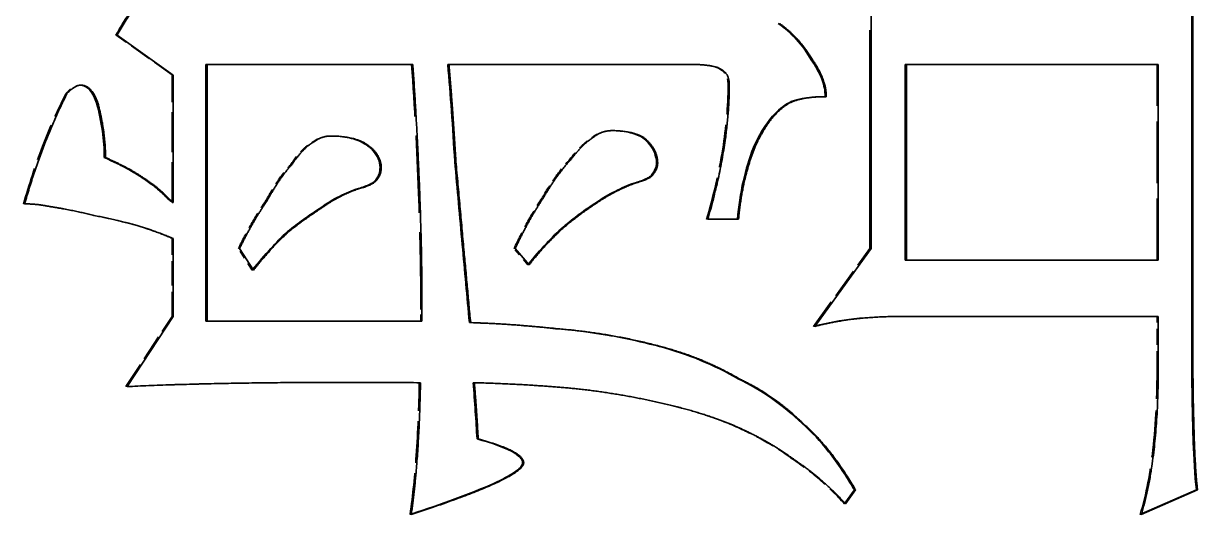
# Model space of a CAD drawing. Header units: millimetres. Extents: x 200 to 5740, y 200 to 4000.
# Drawn here: x 2060.1 to 2078.59, y 3305.72 to 3313.47 of the extents above; entities that cross this region are included whole.
import ezdxf

# ---------------------------------------------------------------- set-up
doc = ezdxf.new("R2010")
doc.units = ezdxf.units.MM
doc.header["$LTSCALE"] = 20
doc.linetypes.add('DASHED', pattern=[0.2067, 0.1654, -0.0413])
doc.layers.add('可見 (ISO)', color=7, linetype='Continuous', lineweight=35)
doc.layers.add('隱藏 (ISO)', color=7, linetype='DASHED', lineweight=25)

msp = doc.modelspace()

# ---------------------------------------------------------------- linework, layer by layer
at = {"layer": '可見 (ISO)'}
for p, q in [((2078.503, 3324.966), (2078.503, 3308.045)), ((2078.521, 3324.966), (2078.521, 3308.045)), ((2073.45, 3309.917), (2073.45, 3320.857)), ((2062.458, 3312.652), (2061.572, 3313.284)), ((2062.973, 3312.822), (2062.973, 3308.775)), ((2062.991, 3312.822), (2062.973, 3312.822)), ((2066.231, 3312.822), (2062.991, 3312.822)), ((2062.991, 3312.822), (2062.991, 3308.775)), ((2066.801, 3312.822), (2066.783, 3312.822)), ((2070.55, 3312.822), (2066.801, 3312.822)), ((2072.528, 3312.895), (2072.509, 3312.895)), ((2074.008, 3312.822), (2073.989, 3312.822)), ((2073.989, 3312.822), (2073.989, 3309.735)), ((2074.008, 3312.822), (2074.008, 3309.735)), ((2077.975, 3312.822), (2074.008, 3312.822)), ((2077.975, 3309.735), (2077.975, 3312.822)), ((2062.458, 3310.646), (2062.458, 3312.652)), ((2061.269, 3312.215), (2061.25, 3312.215)), ((2072.746, 3312.312), (2072.728, 3312.312)), ((2072.079, 3312.154), (2072.06, 3312.154)), ((2069.871, 3311.668), (2069.852, 3311.668)), ((2065.491, 3311.57), (2065.472, 3311.57)), ((2071.618, 3311.51), (2071.599, 3311.51)), ((2061.39, 3311.352), (2061.371, 3311.352)), ((2066.91, 3311.291), (2066.892, 3311.291)), ((2061.766, 3311.169), (2061.748, 3311.169)), ((2070.016, 3311.084), (2069.998, 3311.084)), ((2065.394, 3310.865), (2065.375, 3310.865)), ((2065.673, 3311.011), (2065.654, 3311.011)), ((2069.737, 3310.95), (2069.719, 3310.95)), ((2062.409, 3310.683), (2062.391, 3310.683)), ((2062.458, 3310.646), (2062.439, 3310.646)), ((2064.799, 3310.561), (2064.781, 3310.561)), ((2071.363, 3310.379), (2070.878, 3310.379)), ((2064.277, 3310.185), (2064.259, 3310.185)), ((2062.458, 3308.847), (2062.458, 3310.075)), ((2063.719, 3309.577), (2063.501, 3309.917)), ((2068.063, 3309.662), (2067.844, 3309.917)), ((2072.564, 3308.689), (2073.45, 3309.917)), ((2074.008, 3309.735), (2073.989, 3309.735)), ((2074.008, 3309.735), (2077.975, 3309.735)), ((2061.73, 3307.741), (2062.458, 3308.847)), ((2066.376, 3308.775), (2066.376, 3308.957)), ((2073.935, 3308.847), (2073.917, 3308.847)), ((2077.975, 3308.847), (2073.935, 3308.847)), ((2077.975, 3308.045), (2077.975, 3308.847)), ((2062.991, 3308.775), (2062.973, 3308.775)), ((2062.991, 3308.775), (2066.376, 3308.775)), ((2067.141, 3308.75), (2067.122, 3308.75)), ((2068.5, 3308.653), (2068.481, 3308.653)), ((2065.13, 3307.807), (2065.111, 3307.807)), ((2067.201, 3307.802), (2067.183, 3307.802)), ((2071.375, 3307.863), (2071.357, 3307.863)), ((2072.382, 3307.158), (2072.364, 3307.158)), ((2067.262, 3306.915), (2067.244, 3306.915)), ((2073.189, 3306.112), (2073.039, 3305.905)), ((2073.207, 3306.112), (2073.049, 3305.894)), ((2073.207, 3306.112), (2073.189, 3306.112)), ((2078.594, 3306.112), (2077.708, 3305.723)), ((2078.576, 3306.112), (2077.711, 3305.733)), ((2078.594, 3306.112), (2078.576, 3306.112))]:
    msp.add_line(p, q, dxfattribs=at)
for points in [[(2061.572, 3313.284), (2061.984, 3314.014), (2062.409, 3314.354)], [(2072.006, 3313.467), (2072.321, 3313.248), (2072.528, 3312.895)], [(2066.376, 3308.957), (2066.376, 3310.707), (2066.231, 3312.822)], [(2066.801, 3312.822), (2066.862, 3312.117), (2066.91, 3311.291)], [(2071.096, 3312.737), (2070.999, 3312.822), (2070.55, 3312.822)], [(2071.217, 3312.494), (2071.217, 3312.676), (2071.096, 3312.737)], [(2072.528, 3312.895), (2072.746, 3312.579), (2072.746, 3312.312)], [(2060.116, 3310.622), (2060.383, 3311.57), (2060.783, 3312.36)], [(2060.783, 3312.36), (2060.905, 3312.494), (2061.002, 3312.494)], [(2061.002, 3312.494), (2061.172, 3312.494), (2061.269, 3312.215)], [(2070.878, 3310.379), (2071.217, 3311.546), (2071.217, 3312.494)], [(2061.269, 3312.215), (2061.39, 3311.753), (2061.39, 3311.352)], [(2072.746, 3312.312), (2072.261, 3312.312), (2072.079, 3312.154)], [(2072.079, 3312.154), (2071.824, 3311.971), (2071.618, 3311.51)], [(2064.666, 3311.595), (2064.787, 3311.692), (2064.945, 3311.692)], [(2064.945, 3311.692), (2065.284, 3311.692), (2065.491, 3311.57)], [(2068.706, 3311.303), (2068.912, 3311.57), (2069.07, 3311.668)], [(2069.07, 3311.668), (2069.203, 3311.777), (2069.373, 3311.777)], [(2069.373, 3311.777), (2069.677, 3311.777), (2069.871, 3311.668)], [(2069.871, 3311.668), (2070.089, 3311.485), (2070.089, 3311.266)], [(2064.326, 3311.242), (2064.508, 3311.51), (2064.666, 3311.595)], [(2065.491, 3311.57), (2065.733, 3311.412), (2065.733, 3311.193)], [(2071.618, 3311.51), (2071.424, 3311.023), (2071.363, 3310.379)], [(2061.39, 3311.352), (2061.584, 3311.266), (2061.766, 3311.169)], [(2063.926, 3310.659), (2064.144, 3311.048), (2064.326, 3311.242)], [(2066.91, 3311.291), (2067.032, 3309.941), (2067.141, 3308.75)], [(2068.281, 3310.707), (2068.5, 3311.084), (2068.706, 3311.303)], [(2070.089, 3311.266), (2070.089, 3311.169), (2070.016, 3311.084)], [(2061.766, 3311.169), (2061.936, 3311.072), (2062.106, 3310.95)], [(2065.733, 3311.193), (2065.733, 3311.084), (2065.673, 3311.011)], [(2070.016, 3311.084), (2069.968, 3311.011), (2069.737, 3310.95)], [(2062.106, 3310.95), (2062.276, 3310.829), (2062.409, 3310.683)], [(2065.394, 3310.865), (2065.09, 3310.768), (2064.799, 3310.561)], [(2065.673, 3311.011), (2065.624, 3310.926), (2065.394, 3310.865)], [(2069.737, 3310.95), (2069.434, 3310.841), (2069.143, 3310.646)], [(2062.409, 3310.683), (2062.458, 3310.659), (2062.458, 3310.646)], [(2067.844, 3309.917), (2068.039, 3310.343), (2068.281, 3310.707)], [(2060.48, 3310.586), (2060.298, 3310.622), (2060.116, 3310.622)], [(2061.208, 3310.44), (2060.868, 3310.525), (2060.48, 3310.586)], [(2063.501, 3309.917), (2063.695, 3310.318), (2063.926, 3310.659)], [(2064.799, 3310.561), (2064.52, 3310.379), (2064.277, 3310.185)], [(2069.143, 3310.646), (2068.864, 3310.464), (2068.621, 3310.258)], [(2061.887, 3310.282), (2061.572, 3310.367), (2061.208, 3310.44)], [(2062.458, 3310.075), (2062.166, 3310.197), (2061.887, 3310.282)], [(2064.277, 3310.185), (2064.023, 3309.954), (2063.719, 3309.577)], [(2068.621, 3310.258), (2068.366, 3310.039), (2068.063, 3309.662)], [(2073.935, 3308.847), (2073.146, 3308.847), (2072.564, 3308.689)], [(2067.141, 3308.75), (2067.844, 3308.726), (2068.5, 3308.653)], [(2068.5, 3308.653), (2069.313, 3308.592), (2070.138, 3308.373)], [(2070.138, 3308.373), (2070.817, 3308.191), (2071.375, 3307.863)], [(2077.708, 3305.723), (2077.975, 3306.599), (2077.975, 3308.045)], [(2078.521, 3308.045), (2078.533, 3306.635), (2078.594, 3306.112)], [(2066.352, 3307.802), (2063.477, 3307.826), (2061.73, 3307.741)], [(2066.207, 3305.723), (2066.328, 3306.55), (2066.352, 3307.802)], [(2068.827, 3307.705), (2068.087, 3307.778), (2067.201, 3307.802)], [(2067.201, 3307.802), (2067.238, 3307.34), (2067.262, 3306.915)], [(2071.375, 3307.863), (2071.921, 3307.608), (2072.382, 3307.158)], [(2070.332, 3307.437), (2069.592, 3307.62), (2068.827, 3307.705)], [(2071.436, 3307.061), (2070.975, 3307.279), (2070.332, 3307.437)], [(2072.261, 3306.574), (2071.885, 3306.854), (2071.436, 3307.061)], [(2072.382, 3307.158), (2072.807, 3306.793), (2073.207, 3306.112)], [(2067.262, 3306.915), (2067.978, 3306.72), (2067.978, 3306.538)], [(2067.978, 3306.538), (2067.978, 3306.307), (2066.207, 3305.723)], [(2073.049, 3305.894), (2072.71, 3306.27), (2072.261, 3306.574)]]:
    msp.add_open_spline(points, degree=2, dxfattribs=at)
for points, knots in [([(2071.988, 3313.467), (2072.093, 3313.393), (2072.189, 3313.309), (2072.365, 3313.117), (2072.442, 3313.01), (2072.509, 3312.895)], [-0.07832983, -0.07832983, -0.07832983, -0.07832983, -0.03975281, -0.03975281, 0, 0, 0, 0]), ([(2066.783, 3312.822), (2066.804, 3312.578), (2066.823, 3312.332), (2066.859, 3311.822), (2066.876, 3311.556), (2066.892, 3311.291)], [-0.153255, -0.153255, -0.153255, -0.153255, -0.0796438, -0.0796438, 0, 0, 0, 0]), ([(2072.509, 3312.895), (2072.577, 3312.797), (2072.638, 3312.69), (2072.709, 3312.492), (2072.728, 3312.403), (2072.728, 3312.312)], [-0.06304188, -0.06304188, -0.06304188, -0.06304188, -0.02724567, -0.02724567, 0, 0, 0, 0]), ([(2060.993, 3312.494), (2061.005, 3312.493), (2061.016, 3312.492), (2061.042, 3312.486), (2061.056, 3312.481), (2061.099, 3312.459), (2061.123, 3312.438), (2061.19, 3312.361), (2061.224, 3312.289), (2061.25, 3312.215)], [-0.04380063, -0.04380063, -0.04380063, -0.04380063, -0.03983599, -0.03983599, -0.03475503, -0.03475503, -0.02363214, -0.02363214, 0, 0, 0, 0]), ([(2061.25, 3312.215), (2061.289, 3312.068), (2061.32, 3311.918), (2061.361, 3311.63), (2061.371, 3311.491), (2061.371, 3311.352)], [-0.08731141, -0.08731141, -0.08731141, -0.08731141, -0.04175688, -0.04175688, 0, 0, 0, 0]), ([(2072.728, 3312.312), (2072.515, 3312.312), (2072.33, 3312.289), (2072.146, 3312.214), (2072.1, 3312.188), (2072.06, 3312.154)], [-0.0598612, -0.0598612, -0.0598612, -0.0598612, -0.01560392, -0.01560392, 0, 0, 0, 0]), ([(2072.06, 3312.154), (2071.966, 3312.086), (2071.885, 3311.996), (2071.732, 3311.782), (2071.659, 3311.644), (2071.599, 3311.51)], [-0.07907461, -0.07907461, -0.07907461, -0.07907461, -0.04424593, -0.04424593, 0, 0, 0, 0]), ([(2064.938, 3311.692), (2065.037, 3311.691), (2065.137, 3311.683), (2065.316, 3311.643), (2065.398, 3311.614), (2065.472, 3311.57)], [-0.05526509, -0.05526509, -0.05526509, -0.05526509, -0.02580204, -0.02580204, 0, 0, 0, 0]), ([(2069.367, 3311.777), (2069.455, 3311.776), (2069.545, 3311.769), (2069.708, 3311.733), (2069.783, 3311.706), (2069.852, 3311.668)], [-0.05029329, -0.05029329, -0.05029329, -0.05029329, -0.02378141, -0.02378141, 0, 0, 0, 0]), ([(2069.852, 3311.668), (2069.893, 3311.633), (2069.932, 3311.595), (2069.994, 3311.516), (2070.019, 3311.475), (2070.059, 3311.379), (2070.071, 3311.324), (2070.071, 3311.266)], [-0.04748109, -0.04748109, -0.04748109, -0.04748109, -0.03137977, -0.03137977, -0.01715039, -0.01715039, 0, 0, 0, 0]), ([(2065.472, 3311.57), (2065.52, 3311.54), (2065.565, 3311.504), (2065.638, 3311.425), (2065.667, 3311.383), (2065.706, 3311.29), (2065.715, 3311.243), (2065.715, 3311.193)], [-0.04708602, -0.04708602, -0.04708602, -0.04708602, -0.03012676, -0.03012676, -0.01477071, -0.01477071, 0, 0, 0, 0]), ([(2071.599, 3311.51), (2071.531, 3311.339), (2071.479, 3311.163), (2071.394, 3310.785), (2071.364, 3310.582), (2071.345, 3310.379)], [-0.1160612, -0.1160612, -0.1160612, -0.1160612, -0.0610904, -0.0610904, 0, 0, 0, 0]), ([(2061.371, 3311.352), (2061.436, 3311.323), (2061.499, 3311.294), (2061.625, 3311.233), (2061.687, 3311.202), (2061.748, 3311.169)], [-0.04187522, -0.04187522, -0.04187522, -0.04187522, -0.02079665, -0.02079665, 0, 0, 0, 0]), ([(2066.892, 3311.291), (2066.931, 3310.855), (2066.971, 3310.417), (2067.047, 3309.571), (2067.085, 3309.16), (2067.122, 3308.75)], [-0.2547965, -0.2547965, -0.2547965, -0.2547965, -0.1234301, -0.1234301, 0, 0, 0, 0]), ([(2070.071, 3311.266), (2070.071, 3311.234), (2070.064, 3311.202), (2070.039, 3311.14), (2070.02, 3311.111), (2069.998, 3311.084)], [-0.0202236, -0.0202236, -0.0202236, -0.0202236, -0.01045418, -0.01045418, 0, 0, 0, 0]), ([(2061.748, 3311.169), (2061.805, 3311.136), (2061.862, 3311.102), (2061.975, 3311.029), (2062.032, 3310.99), (2062.087, 3310.95)], [-0.04047426, -0.04047426, -0.04047426, -0.04047426, -0.02056498, -0.02056498, 0, 0, 0, 0]), ([(2065.715, 3311.193), (2065.715, 3311.159), (2065.711, 3311.126), (2065.69, 3311.063), (2065.675, 3311.036), (2065.654, 3311.011)], [-0.01977312, -0.01977312, -0.01977312, -0.01977312, -0.00955139, -0.00955139, 0, 0, 0, 0]), ([(2069.998, 3311.084), (2069.989, 3311.07), (2069.975, 3311.058), (2069.944, 3311.035), (2069.924, 3311.024), (2069.848, 3310.987), (2069.778, 3310.966), (2069.719, 3310.95)], [-0.02998961, -0.02998961, -0.02998961, -0.02998961, -0.02505439, -0.02505439, -0.01846958, -0.01846958, 0, 0, 0, 0]), ([(2062.087, 3310.95), (2062.143, 3310.911), (2062.197, 3310.868), (2062.298, 3310.779), (2062.346, 3310.732), (2062.391, 3310.683)], [-0.04058061, -0.04058061, -0.04058061, -0.04058061, -0.02001078, -0.02001078, 0, 0, 0, 0]), ([(2065.375, 3310.865), (2065.272, 3310.832), (2065.172, 3310.79), (2064.973, 3310.688), (2064.875, 3310.628), (2064.781, 3310.561)], [-0.06718968, -0.06718968, -0.06718968, -0.06718968, -0.03454288, -0.03454288, 0, 0, 0, 0]), ([(2065.654, 3311.011), (2065.645, 3310.995), (2065.633, 3310.982), (2065.601, 3310.955), (2065.581, 3310.943), (2065.507, 3310.905), (2065.441, 3310.883), (2065.375, 3310.865)], [-0.03450823, -0.03450823, -0.03450823, -0.03450823, -0.02831153, -0.02831153, -0.0204581, -0.0204581, 0, 0, 0, 0]), ([(2069.719, 3310.95), (2069.616, 3310.913), (2069.516, 3310.869), (2069.317, 3310.768), (2069.219, 3310.71), (2069.124, 3310.646)], [-0.06707645, -0.06707645, -0.06707645, -0.06707645, -0.03422331, -0.03422331, 0, 0, 0, 0]), ([(2062.391, 3310.683), (2062.404, 3310.676), (2062.419, 3310.668), (2062.432, 3310.658), (2062.435, 3310.655), (2062.437, 3310.652), (2062.438, 3310.65), (2062.439, 3310.648), (2062.439, 3310.647), (2062.439, 3310.646)], [-0.004912926, -0.004912926, -0.004912926, -0.004912926, -0.001652099, -0.001652099, -0.000677462, -0.000677462, -0.000254313, -0.000254313, 0, 0, 0, 0]), ([(2064.781, 3310.561), (2064.689, 3310.502), (2064.599, 3310.44), (2064.425, 3310.314), (2064.341, 3310.251), (2064.259, 3310.185)], [-0.06444964, -0.06444964, -0.06444964, -0.06444964, -0.03166421, -0.03166421, 0, 0, 0, 0]), ([(2069.124, 3310.646), (2069.032, 3310.586), (2068.942, 3310.524), (2068.768, 3310.394), (2068.684, 3310.327), (2068.603, 3310.258)], [-0.06520938, -0.06520938, -0.06520938, -0.06520938, -0.03223775, -0.03223775, 0, 0, 0, 0]), ([(2064.259, 3310.185), (2064.167, 3310.101), (2064.077, 3310.009), (2063.896, 3309.812), (2063.801, 3309.701), (2063.711, 3309.59)], [-0.08192905, -0.08192905, -0.08192905, -0.08192905, -0.04448727, -0.04448727, -0.00163455, -0.00163455, -0.00163455, -0.00163455]), ([(2068.603, 3310.258), (2068.51, 3310.178), (2068.419, 3310.089), (2068.238, 3309.895), (2068.143, 3309.784), (2068.053, 3309.673)], [-0.08097782, -0.08097782, -0.08097782, -0.08097782, -0.04421478, -0.04421478, -0.0014242, -0.0014242, -0.0014242, -0.0014242]), ([(2073.917, 3308.847), (2073.672, 3308.847), (2073.423, 3308.836), (2072.974, 3308.784), (2072.768, 3308.748), (2072.568, 3308.696)], [-0.1381116, -0.1381116, -0.1381116, -0.1381116, -0.064431, -0.064431, -0.0023676, -0.0023676, -0.0023676, -0.0023676]), ([(2067.122, 3308.75), (2067.353, 3308.742), (2067.584, 3308.73), (2068.037, 3308.698), (2068.259, 3308.678), (2068.481, 3308.653)], [-0.136493, -0.136493, -0.136493, -0.136493, -0.067122, -0.067122, 0, 0, 0, 0]), ([(2068.481, 3308.653), (2068.755, 3308.633), (2069.027, 3308.599), (2069.574, 3308.505), (2069.848, 3308.445), (2070.119, 3308.373)], [-0.1667908, -0.1667908, -0.1667908, -0.1667908, -0.0843495, -0.0843495, 0, 0, 0, 0]), ([(2070.119, 3308.373), (2070.34, 3308.314), (2070.557, 3308.242), (2070.971, 3308.071), (2071.168, 3307.974), (2071.357, 3307.863)], [-0.134621, -0.134621, -0.134621, -0.134621, -0.0659167, -0.0659167, 0, 0, 0, 0]), ([(2078.503, 3308.045), (2078.506, 3307.668), (2078.513, 3307.236), (2078.535, 3306.639), (2078.55, 3306.334), (2078.576, 3306.112)], [-0.1834566, -0.1834566, -0.1834566, -0.1834566, -0.0669122, -0.0669122, 0, 0, 0, 0]), ([(2065.111, 3307.807), (2064.651, 3307.807), (2064.19, 3307.805), (2063.087, 3307.79), (2062.385, 3307.774), (2061.73, 3307.742)], [-0.3342074, -0.3342074, -0.3342074, -0.3342074, -0.1986465, -0.1986465, -0.0019078, -0.0019078, -0.0019078, -0.0019078]), ([(2067.183, 3307.802), (2067.195, 3307.651), (2067.206, 3307.5), (2067.226, 3307.205), (2067.235, 3307.06), (2067.244, 3306.915)], [-0.08889819, -0.08889819, -0.08889819, -0.08889819, -0.04351824, -0.04351824, 0, 0, 0, 0]), ([(2071.357, 3307.863), (2071.54, 3307.777), (2071.715, 3307.675), (2072.053, 3307.439), (2072.214, 3307.304), (2072.364, 3307.158)], [-0.1239082, -0.1239082, -0.1239082, -0.1239082, -0.0629633, -0.0629633, 0, 0, 0, 0]), ([(2072.364, 3307.158), (2072.517, 3307.026), (2072.657, 3306.873), (2072.931, 3306.525), (2073.067, 3306.32), (2073.189, 3306.112)], [-0.1328589, -0.1328589, -0.1328589, -0.1328589, -0.0721432, -0.0721432, 0, 0, 0, 0]), ([(2067.244, 3306.915), (2067.45, 3306.859), (2067.71, 3306.777), (2067.879, 3306.663), (2067.906, 3306.641), (2067.937, 3306.604), (2067.947, 3306.59), (2067.957, 3306.562), (2067.96, 3306.55), (2067.96, 3306.538)], [-0.07025941, -0.07025941, -0.07025941, -0.07025941, -0.01831427, -0.01831427, -0.00872813, -0.00872813, -0.00374676, -0.00374676, 0, 0, 0, 0]), ([(2067.96, 3306.538), (2067.96, 3306.533), (2067.959, 3306.528), (2067.957, 3306.518), (2067.955, 3306.513), (2067.947, 3306.496), (2067.94, 3306.485), (2067.911, 3306.448), (2067.88, 3306.423), (2067.761, 3306.337), (2067.634, 3306.273), (2067.165, 3306.057), (2066.659, 3305.879), (2066.208, 3305.73)], [-0.2207099, -0.2207099, -0.2207099, -0.2207099, -0.2181921, -0.2181921, -0.2154417, -0.2154417, -0.2089362, -0.2089362, -0.1919164, -0.1919164, -0.1443124, -0.1443124, -0.0020383, -0.0020383, -0.0020383, -0.0020383])]:
    msp.add_open_spline(points, degree=3, knots=knots, dxfattribs=at)
at = {"layer": '隱藏 (ISO)', "ltscale": 1.041772}
msp.add_line((2073.431, 3309.917), (2073.431, 3320.857), dxfattribs=at)
at = {"layer": '隱藏 (ISO)', "ltscale": 0.103655}
msp.add_line((2062.439, 3312.652), (2061.553, 3313.284), dxfattribs=at)
at = {"layer": '隱藏 (ISO)', "ltscale": 0.02847}
for p, q in [((2061.572, 3313.284), (2061.553, 3313.284)), ((2071.096, 3312.737), (2071.078, 3312.737)), ((2062.458, 3312.652), (2062.439, 3312.652)), ((2060.783, 3312.36), (2060.765, 3312.36)), ((2061.002, 3312.494), (2060.983, 3312.494)), ((2064.945, 3311.692), (2064.926, 3311.692)), ((2069.07, 3311.668), (2069.051, 3311.668)), ((2069.373, 3311.777), (2069.355, 3311.777)), ((2064.666, 3311.595), (2064.647, 3311.595)), ((2064.326, 3311.242), (2064.308, 3311.242)), ((2068.706, 3311.303), (2068.687, 3311.303)), ((2068.281, 3310.707), (2068.263, 3310.707)), ((2060.116, 3310.622), (2060.098, 3310.622)), ((2060.48, 3310.586), (2060.462, 3310.586)), ((2063.926, 3310.659), (2063.907, 3310.659)), ((2061.208, 3310.44), (2061.189, 3310.44)), ((2070.878, 3310.379), (2070.859, 3310.379)), ((2061.887, 3310.282), (2061.869, 3310.282)), ((2062.458, 3310.075), (2062.439, 3310.075)), ((2063.501, 3309.917), (2063.483, 3309.917)), ((2067.844, 3309.917), (2067.826, 3309.917)), ((2073.45, 3309.917), (2073.431, 3309.917)), ((2063.719, 3309.577), (2063.701, 3309.577)), ((2068.063, 3309.662), (2068.044, 3309.662)), ((2062.458, 3308.847), (2062.439, 3308.847)), ((2072.564, 3308.689), (2072.546, 3308.689)), ((2061.73, 3307.741), (2061.711, 3307.741)), ((2066.352, 3307.802), (2066.334, 3307.802)), ((2072.261, 3306.574), (2072.242, 3306.574)), ((2073.049, 3305.894), (2073.031, 3305.894)), ((2066.207, 3305.723), (2066.188, 3305.723)), ((2077.708, 3305.723), (2077.69, 3305.723))]:
    msp.add_line(p, q, dxfattribs=at)
at = {"layer": '隱藏 (ISO)', "ltscale": 0.293939}
msp.add_line((2077.957, 3309.735), (2077.957, 3312.822), dxfattribs=at)
at = {"layer": '隱藏 (ISO)', "ltscale": 0.19091}
msp.add_line((2062.439, 3310.646), (2062.439, 3312.652), dxfattribs=at)
at = {"layer": '隱藏 (ISO)', "ltscale": 0.116821}
msp.add_line((2062.439, 3308.847), (2062.439, 3310.075), dxfattribs=at)
at = {"layer": '隱藏 (ISO)', "ltscale": 0.038434}
msp.add_line((2063.701, 3309.577), (2063.483, 3309.917), dxfattribs=at)
at = {"layer": '隱藏 (ISO)', "ltscale": 0.031919}
msp.add_line((2068.044, 3309.662), (2067.826, 3309.917), dxfattribs=at)
at = {"layer": '隱藏 (ISO)', "ltscale": 0.144164}
msp.add_line((2072.546, 3308.689), (2073.431, 3309.917), dxfattribs=at)
at = {"layer": '隱藏 (ISO)', "ltscale": 0.126082}
msp.add_line((2061.711, 3307.741), (2062.439, 3308.847), dxfattribs=at)
at = {"layer": '隱藏 (ISO)', "ltscale": 0.017265}
msp.add_line((2066.358, 3308.775), (2066.358, 3308.957), dxfattribs=at)
at = {"layer": '隱藏 (ISO)', "ltscale": 0.076304}
msp.add_line((2077.957, 3308.045), (2077.957, 3308.847), dxfattribs=at)
at = {"layer": '隱藏 (ISO)', "ltscale": 0.001231}
msp.add_line((2073.039, 3305.905), (2073.031, 3305.894), dxfattribs=at)
at = {"layer": '隱藏 (ISO)', "ltscale": 0.002115}
msp.add_line((2077.711, 3305.733), (2077.69, 3305.723), dxfattribs=at)
at = {"layer": '隱藏 (ISO)', "ltscale": 0.130098}
msp.add_open_spline([(2061.553, 3313.284), (2061.676, 3313.501), (2061.815, 3313.72), (2062.093, 3314.074), (2062.234, 3314.228), (2062.391, 3314.354)], degree=3, knots=[-0.1352638, -0.1352638, -0.1352638, -0.1352638, -0.0603134, -0.0603134, 0, 0, 0, 0], dxfattribs=at)
at = {"layer": '隱藏 (ISO)', "ltscale": 0.368362}
msp.add_open_spline([(2066.358, 3308.957), (2066.358, 3309.569), (2066.345, 3310.187), (2066.296, 3311.472), (2066.259, 3312.15), (2066.212, 3312.822)], degree=3, knots=[-0.385797, -0.385797, -0.385797, -0.385797, -0.2021676, -0.2021676, 0, 0, 0, 0], dxfattribs=at)
at = {"layer": '隱藏 (ISO)', "ltscale": 0.053311}
msp.add_open_spline([(2071.078, 3312.737), (2071.06, 3312.753), (2071.035, 3312.765), (2070.971, 3312.787), (2070.93, 3312.795), (2070.781, 3312.818), (2070.643, 3312.822), (2070.532, 3312.822)], degree=3, knots=[-0.05349742, -0.05349742, -0.05349742, -0.05349742, -0.04471677, -0.04471677, -0.03348077, -0.03348077, 0, 0, 0, 0], dxfattribs=at)
at = {"layer": '隱藏 (ISO)', "ltscale": 0.027291}
msp.add_open_spline([(2071.199, 3312.494), (2071.199, 3312.537), (2071.194, 3312.581), (2071.17, 3312.646), (2071.158, 3312.669), (2071.123, 3312.709), (2071.102, 3312.725), (2071.078, 3312.737)], degree=3, knots=[-0.02881182, -0.02881182, -0.02881182, -0.02881182, -0.01604251, -0.01604251, -0.00809249, -0.00809249, 0, 0, 0, 0], dxfattribs=at)
at = {"layer": '隱藏 (ISO)', "ltscale": 0.177545}
msp.add_open_spline([(2060.098, 3310.622), (2060.184, 3310.929), (2060.284, 3311.233), (2060.506, 3311.813), (2060.628, 3312.091), (2060.765, 3312.36)], degree=3, knots=[-0.1865182, -0.1865182, -0.1865182, -0.1865182, -0.0907955, -0.0907955, 0, 0, 0, 0], dxfattribs=at)
at = {"layer": '隱藏 (ISO)', "ltscale": 0.024986}
msp.add_open_spline([(2060.765, 3312.36), (2060.79, 3312.388), (2060.817, 3312.415), (2060.871, 3312.456), (2060.898, 3312.473), (2060.945, 3312.49), (2060.964, 3312.494), (2060.983, 3312.494)], degree=3, knots=[-0.02611918, -0.02611918, -0.02611918, -0.02611918, -0.01500285, -0.01500285, -0.00586124, -0.00586124, 0, 0, 0, 0], dxfattribs=at)
at = {"layer": '隱藏 (ISO)', "ltscale": 0.000857975}
msp.add_open_spline([(2060.983, 3312.494), (2060.987, 3312.494), (2060.99, 3312.494), (2060.993, 3312.494)], degree=3, dxfattribs=at)
at = {"layer": '隱藏 (ISO)', "ltscale": 0.204597}
msp.add_open_spline([(2070.859, 3310.379), (2070.965, 3310.743), (2071.054, 3311.117), (2071.167, 3311.822), (2071.199, 3312.159), (2071.199, 3312.494)], degree=3, knots=[-0.2142903, -0.2142903, -0.2142903, -0.2142903, -0.1005006, -0.1005006, 0, 0, 0, 0], dxfattribs=at)
at = {"layer": '隱藏 (ISO)', "ltscale": 0.028658}
msp.add_open_spline([(2064.647, 3311.595), (2064.687, 3311.626), (2064.73, 3311.651), (2064.826, 3311.684), (2064.876, 3311.692), (2064.926, 3311.692)], degree=3, knots=[-0.03045173, -0.03045173, -0.03045173, -0.03045173, -0.01528057, -0.01528057, 0, 0, 0, 0], dxfattribs=at)
at = {"layer": '隱藏 (ISO)', "ltscale": 0.001057}
msp.add_open_spline([(2064.926, 3311.692), (2064.93, 3311.692), (2064.934, 3311.692), (2064.938, 3311.692)], degree=3, dxfattribs=at)
at = {"layer": '隱藏 (ISO)', "ltscale": 0.049253}
msp.add_open_spline([(2068.687, 3311.303), (2068.747, 3311.38), (2068.813, 3311.459), (2068.932, 3311.578), (2068.991, 3311.63), (2069.051, 3311.668)], degree=3, knots=[-0.05067736, -0.05067736, -0.05067736, -0.05067736, -0.02145201, -0.02145201, 0, 0, 0, 0], dxfattribs=at)
at = {"layer": '隱藏 (ISO)', "ltscale": 0.0313}
msp.add_open_spline([(2069.051, 3311.668), (2069.094, 3311.703), (2069.142, 3311.731), (2069.246, 3311.768), (2069.3, 3311.777), (2069.355, 3311.777)], degree=3, knots=[-0.03325799, -0.03325799, -0.03325799, -0.03325799, -0.0165691, -0.0165691, 0, 0, 0, 0], dxfattribs=at)
at = {"layer": '隱藏 (ISO)', "ltscale": 0.001026}
msp.add_open_spline([(2069.355, 3311.777), (2069.359, 3311.777), (2069.363, 3311.777), (2069.367, 3311.777)], degree=3, dxfattribs=at)
at = {"layer": '隱藏 (ISO)', "ltscale": 0.04697}
msp.add_open_spline([(2064.308, 3311.242), (2064.362, 3311.322), (2064.426, 3311.406), (2064.539, 3311.52), (2064.591, 3311.564), (2064.647, 3311.595)], degree=3, knots=[-0.04840958, -0.04840958, -0.04840958, -0.04840958, -0.01918797, -0.01918797, 0, 0, 0, 0], dxfattribs=at)
at = {"layer": '隱藏 (ISO)', "ltscale": 0.067481}
msp.add_open_spline([(2063.907, 3310.659), (2063.971, 3310.773), (2064.042, 3310.891), (2064.173, 3311.082), (2064.239, 3311.168), (2064.308, 3311.242)], degree=3, knots=[-0.0697217, -0.0697217, -0.0697217, -0.0697217, -0.0302783, -0.0302783, 0, 0, 0, 0], dxfattribs=at)
at = {"layer": '隱藏 (ISO)', "ltscale": 0.069757}
msp.add_open_spline([(2068.263, 3310.707), (2068.329, 3310.822), (2068.401, 3310.937), (2068.542, 3311.134), (2068.612, 3311.223), (2068.687, 3311.303)], degree=3, knots=[-0.07269572, -0.07269572, -0.07269572, -0.07269572, -0.03295717, -0.03295717, 0, 0, 0, 0], dxfattribs=at)
at = {"layer": '隱藏 (ISO)', "ltscale": 0.086007}
msp.add_open_spline([(2067.826, 3309.917), (2067.89, 3310.056), (2067.958, 3310.193), (2068.104, 3310.457), (2068.181, 3310.584), (2068.263, 3310.707)], degree=3, knots=[-0.09043348, -0.09043348, -0.09043348, -0.09043348, -0.04448142, -0.04448142, 0, 0, 0, 0], dxfattribs=at)
at = {"layer": '隱藏 (ISO)', "ltscale": 0.034859}
msp.add_open_spline([(2060.462, 3310.586), (2060.401, 3310.598), (2060.341, 3310.607), (2060.219, 3310.619), (2060.158, 3310.622), (2060.098, 3310.622)], degree=3, knots=[-0.03673689, -0.03673689, -0.03673689, -0.03673689, -0.01827872, -0.01827872, 0, 0, 0, 0], dxfattribs=at)
at = {"layer": '隱藏 (ISO)', "ltscale": 0.070757}
msp.add_open_spline([(2061.189, 3310.44), (2061.073, 3310.469), (2060.955, 3310.495), (2060.713, 3310.544), (2060.587, 3310.566), (2060.462, 3310.586)], degree=3, knots=[-0.07433679, -0.07433679, -0.07433679, -0.07433679, -0.03824014, -0.03824014, 0, 0, 0, 0], dxfattribs=at)
at = {"layer": '隱藏 (ISO)', "ltscale": 0.081385}
msp.add_open_spline([(2063.483, 3309.917), (2063.546, 3310.048), (2063.614, 3310.177), (2063.755, 3310.424), (2063.829, 3310.543), (2063.907, 3310.659)], degree=3, knots=[-0.08555652, -0.08555652, -0.08555652, -0.08555652, -0.04191857, -0.04191857, 0, 0, 0, 0], dxfattribs=at)
at = {"layer": '隱藏 (ISO)', "ltscale": 0.066463}
msp.add_open_spline([(2061.869, 3310.282), (2061.76, 3310.311), (2061.651, 3310.338), (2061.425, 3310.391), (2061.307, 3310.416), (2061.189, 3310.44)], degree=3, knots=[-0.06980935, -0.06980935, -0.06980935, -0.06980935, -0.0360205, -0.0360205, 0, 0, 0, 0], dxfattribs=at)
at = {"layer": '隱藏 (ISO)', "ltscale": 0.057782}
msp.add_open_spline([(2062.439, 3310.075), (2062.344, 3310.115), (2062.248, 3310.153), (2062.058, 3310.221), (2061.964, 3310.253), (2061.869, 3310.282)], degree=3, knots=[-0.06076224, -0.06076224, -0.06076224, -0.06076224, -0.02978654, -0.02978654, 0, 0, 0, 0], dxfattribs=at)
at = {"layer": '隱藏 (ISO)', "ltscale": 0.001458}
msp.add_open_spline([(2063.711, 3309.59), (2063.708, 3309.585), (2063.704, 3309.581), (2063.701, 3309.577)], degree=3, dxfattribs=at)
at = {"layer": '隱藏 (ISO)', "ltscale": 0.001257}
msp.add_open_spline([(2068.053, 3309.673), (2068.05, 3309.669), (2068.047, 3309.666), (2068.044, 3309.662)], degree=3, dxfattribs=at)
at = {"layer": '隱藏 (ISO)', "ltscale": 0.002156}
msp.add_open_spline([(2072.568, 3308.696), (2072.561, 3308.694), (2072.553, 3308.692), (2072.546, 3308.689)], degree=3, dxfattribs=at)
at = {"layer": '隱藏 (ISO)', "ltscale": 0.223236}
msp.add_open_spline([(2077.69, 3305.723), (2077.789, 3306.05), (2077.851, 3306.403), (2077.939, 3307.168), (2077.957, 3307.616), (2077.957, 3308.045)], degree=3, knots=[-0.2309035, -0.2309035, -0.2309035, -0.2309035, -0.1288271, -0.1288271, 0, 0, 0, 0], dxfattribs=at)
at = {"layer": '隱藏 (ISO)', "ltscale": 0.001718}
msp.add_open_spline([(2061.73, 3307.742), (2061.724, 3307.742), (2061.718, 3307.742), (2061.711, 3307.741)], degree=3, dxfattribs=at)
at = {"layer": '隱藏 (ISO)', "ltscale": 0.116523}
msp.add_open_spline([(2066.334, 3307.802), (2065.932, 3307.805), (2065.522, 3307.807), (2065.111, 3307.807)], degree=3, dxfattribs=at)
at = {"layer": '隱藏 (ISO)', "ltscale": 0.198468}
msp.add_open_spline([(2066.188, 3305.723), (2066.233, 3306.028), (2066.264, 3306.349), (2066.312, 3307.034), (2066.326, 3307.424), (2066.334, 3307.802)], degree=3, knots=[-0.2057909, -0.2057909, -0.2057909, -0.2057909, -0.1134559, -0.1134559, 0, 0, 0, 0], dxfattribs=at)
at = {"layer": '隱藏 (ISO)', "ltscale": 0.155331}
msp.add_open_spline([(2068.809, 3307.705), (2068.551, 3307.73), (2068.291, 3307.75), (2067.75, 3307.783), (2067.466, 3307.794), (2067.183, 3307.802)], degree=3, knots=[-0.1628245, -0.1628245, -0.1628245, -0.1628245, -0.0849859, -0.0849859, 0, 0, 0, 0], dxfattribs=at)
at = {"layer": '隱藏 (ISO)', "ltscale": 0.145792}
msp.add_open_spline([(2070.313, 3307.437), (2070.066, 3307.498), (2069.818, 3307.551), (2069.316, 3307.64), (2069.063, 3307.677), (2068.809, 3307.705)], degree=3, knots=[-0.1532452, -0.1532452, -0.1532452, -0.1532452, -0.0767955, -0.0767955, 0, 0, 0, 0], dxfattribs=at)
at = {"layer": '隱藏 (ISO)', "ltscale": 0.111375}
msp.add_open_spline([(2071.417, 3307.061), (2071.254, 3307.138), (2071.082, 3307.206), (2070.715, 3307.331), (2070.514, 3307.388), (2070.313, 3307.437)], degree=3, knots=[-0.1165074, -0.1165074, -0.1165074, -0.1165074, -0.0620608, -0.0620608, 0, 0, 0, 0], dxfattribs=at)
at = {"layer": '隱藏 (ISO)', "ltscale": 0.091393}
msp.add_open_spline([(2072.242, 3306.574), (2072.116, 3306.669), (2071.984, 3306.756), (2071.708, 3306.918), (2071.565, 3306.993), (2071.417, 3307.061)], degree=3, knots=[-0.09613508, -0.09613508, -0.09613508, -0.09613508, -0.04870703, -0.04870703, 0, 0, 0, 0], dxfattribs=at)
at = {"layer": '隱藏 (ISO)', "ltscale": 0.099465}
msp.add_open_spline([(2073.031, 3305.894), (2072.916, 3306.021), (2072.794, 3306.14), (2072.53, 3306.368), (2072.389, 3306.475), (2072.242, 3306.574)], degree=3, knots=[-0.1046354, -0.1046354, -0.1046354, -0.1046354, -0.0531856, -0.0531856, 0, 0, 0, 0], dxfattribs=at)
at = {"layer": '隱藏 (ISO)', "ltscale": 0.001845}
msp.add_open_spline([(2066.208, 3305.73), (2066.201, 3305.728), (2066.195, 3305.726), (2066.188, 3305.723)], degree=3, dxfattribs=at)

doc.saveas('drawing.dxf')
